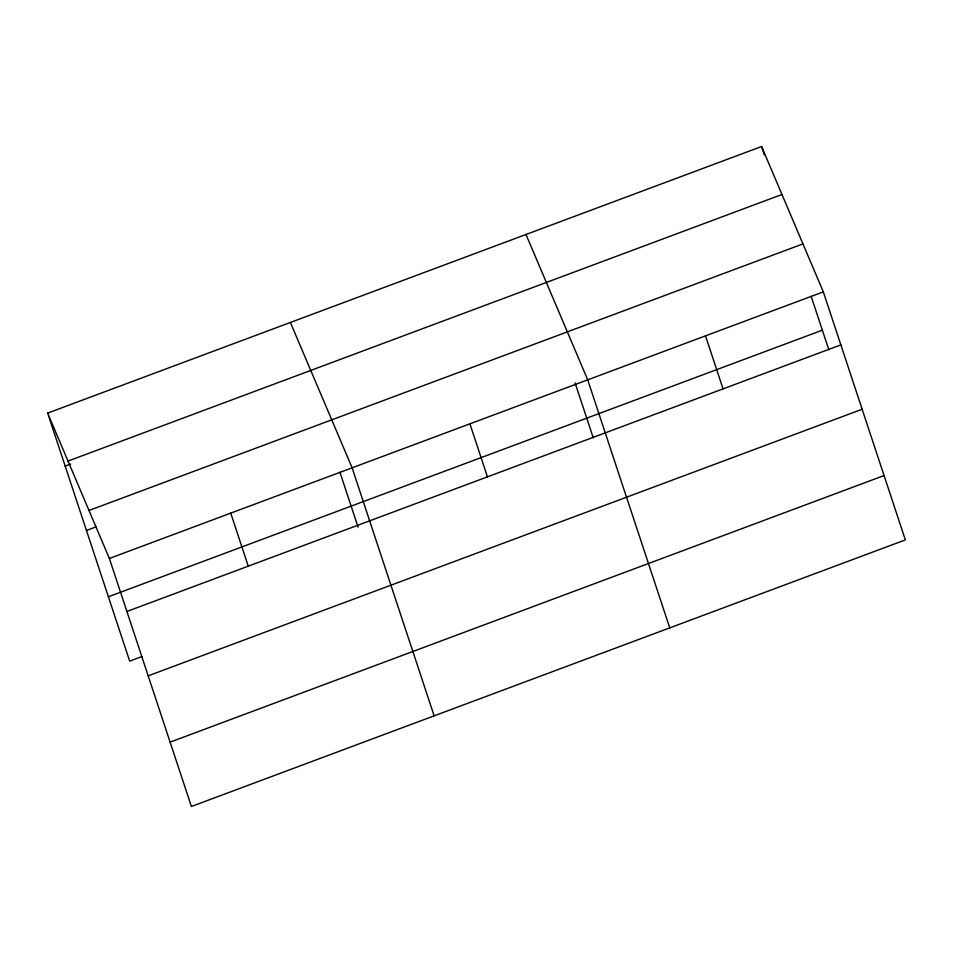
<?xml version="1.0" encoding="UTF-8"?>
<svg xmlns="http://www.w3.org/2000/svg" width="953" height="953" viewBox="0 0 953 953"><rect width="100%" height="100%" fill="white"/><g stroke="black" fill="none" stroke-linecap="round" stroke-linejoin="round"><path stroke-width="1.43" d="M47.65 413.102L761.602 146.512L823.321 291.868L905.35 539.898L191.398 806.488L109.369 558.458L47.65 413.102L129.679 661.132L142.092 656.498M68.02 461.073L781.972 194.483M65.185 466.112L70.701 464.063M88.998 510.486L802.95 243.897M86.473 530.476L96.122 526.866M109.369 558.458L823.321 291.868M108.392 596.781L822.356 330.191M126.904 611.481L840.856 344.891M148.18 675.832L862.143 409.242M170.111 742.137L884.062 475.547M525.996 234.486L587.715 379.842L669.745 627.872M290.391 322.459L352.11 467.816L434.139 715.846M761.602 146.512L764.377 154.886M811.158 296.335L828.836 349.775M705.518 335.861L723.053 388.872M575.088 382.892L593.219 437.749M469.912 423.835L487.448 476.845M339.947 472.283L358.078 527.116M230.733 513.143L248.268 566.153"/></g></svg>
